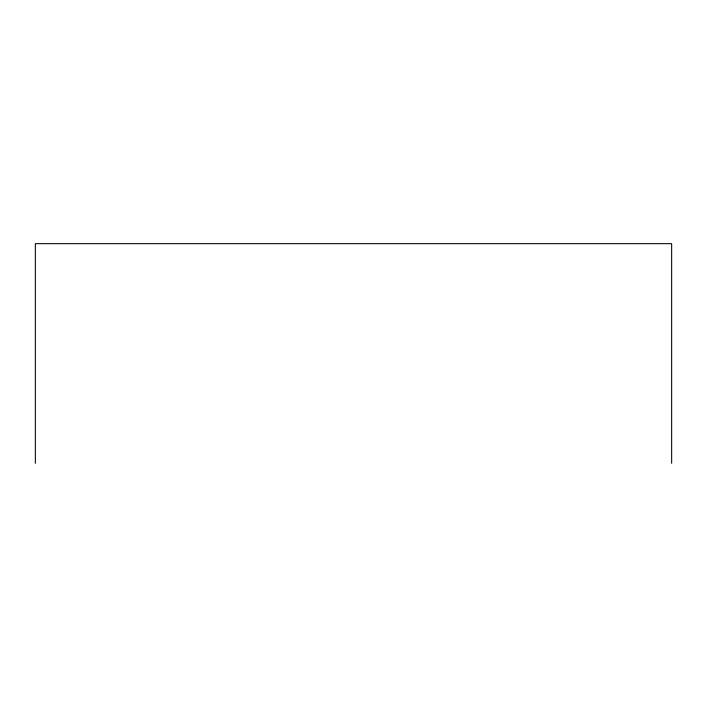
<?xml version="1.0" encoding="UTF-8"?>
<svg xmlns="http://www.w3.org/2000/svg" width="707" height="707" viewBox="0 0 707 707"><rect width="100%" height="100%" fill="white"/><g stroke="black" fill="none" stroke-linecap="round" stroke-linejoin="round"><path stroke-width="1.06" d="M671.65 463.332L671.65 243.668L35.35 243.668L35.35 463.332"/></g></svg>
